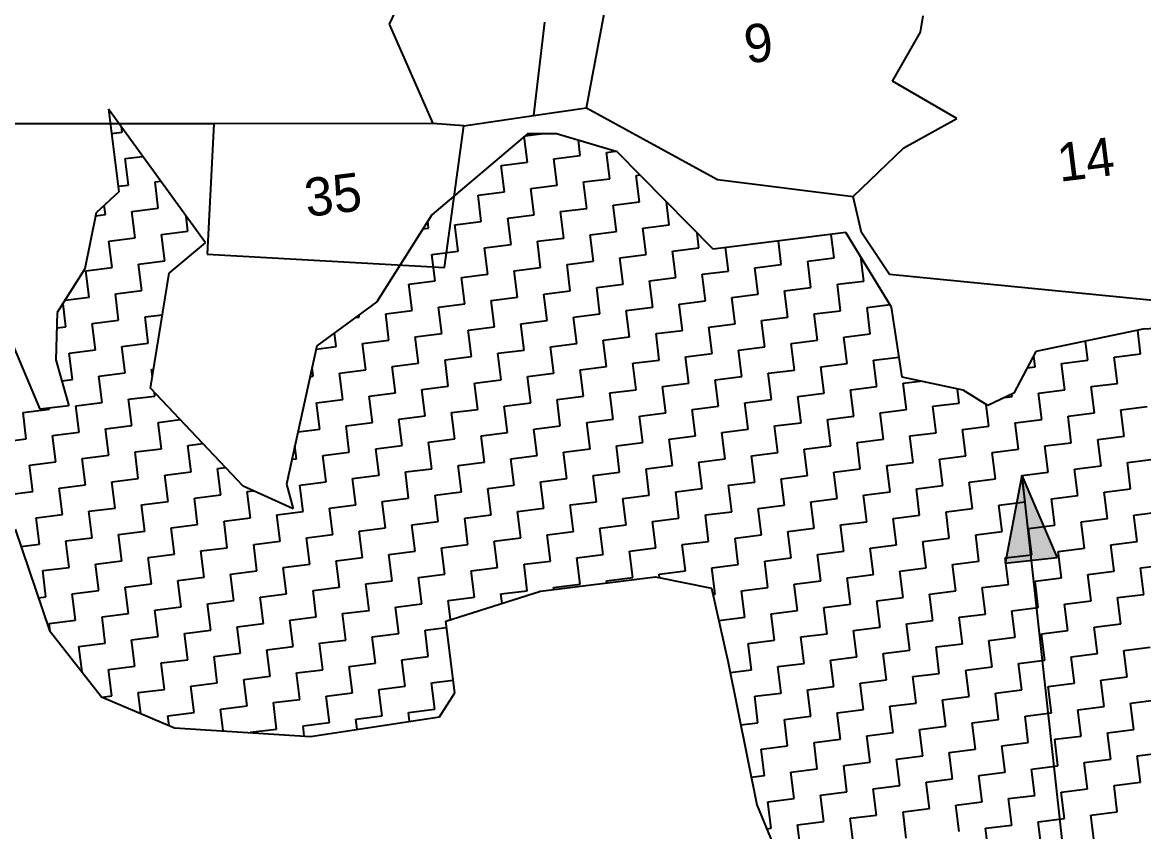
# Model space of a CAD drawing. Header units: metres. Extents: x 290108 to 292128, y 1990044 to 1991719.
# Drawn here: x 290665.5 to 290878.5, y 1990433.5 to 1990587.2 of the extents above; entities that cross this region are included whole.
import ezdxf
from ezdxf.enums import TextEntityAlignment as Align

# ---------------------------------------------------------------- set-up
doc = ezdxf.new("R2010")
doc.units = ezdxf.units.M
doc.header["$MEASUREMENT"] = 0
for name, color, linetype in [('POLY_HATCH', 12, 'Continuous'), ('POLY_PARCEL', 6, 'Continuous'), ('TEXT_PARCEL', 7, 'Continuous')]:
    doc.layers.add(name, color=color, linetype=linetype)
doc.styles.add('TEXT_MAP', font='')
doc.styles.get('TEXT_MAP').set_extended_font_data('Kruti Dev 050')

msp = doc.modelspace()

# ---------------------------------------------------------------- hatches: boundary and pattern name
h = msp.add_hatch(color=256)
h.paths.add_polyline_path([(290857.15, 1990484.93), (290862.09, 1990485.48), (290855.37, 1990501.1)])
h.paths.add_polyline_path([(290855.37, 1990501.1), (290852.2, 1990484.39), (290857.15, 1990484.93)])

# ---------------------------------------------------------------- linework, layer by layer
for points in [[(290855.37, 1990501.1), (290852.2, 1990484.39)], [(290855.37, 1990501.1), (290866.07, 1990403.68)], [(290855.37, 1990501.1), (290862.09, 1990485.48)], [(290862.09, 1990485.48), (290852.2, 1990484.39)]]:
    msp.add_lwpolyline(points)
at = {"layer": 'POLY_HATCH'}
for p, q in [((290700.26, 1990545.31), (290681.86, 1990570.71)), ((290681.86, 1990570.71), (290683.81, 1990555.03)), ((290761.42, 1990566.07), (290743.24, 1990550.65)), ((290766.96, 1990566.07), (290761.42, 1990566.07)), ((290778.47, 1990562.65), (290766.96, 1990566.07)), ((290796.7, 1990544.15), (290778.47, 1990562.65)), ((290683.81, 1990555.03), (290679.46, 1990551.03)), ((290679.46, 1990551.03), (290677.32, 1990540.38)), ((290743.24, 1990550.65), (290732.83, 1990534.13)), ((290821.95, 1990547.29), (290796.7, 1990544.15)), ((290830.63, 1990533.14), (290821.95, 1990547.29)), ((290693.35, 1990539.6), (290700.26, 1990545.31)), ((290677.32, 1990540.38), (290672.11, 1990532.11)), ((290689.84, 1990517.7), (290693.35, 1990539.6)), ((290732.83, 1990534.13), (290721.4, 1990525.78)), ((290832.6, 1990519.78), (290830.63, 1990533.14)), ((290668.86, 1990513.71), (290661.97, 1990530.16)), ((290672.11, 1990532.11), (290671.85, 1990523.08)), ((290878.37, 1990528.94), (290858.05, 1990524.68)), ((290889.6, 1990529.47), (290878.37, 1990528.94)), ((290721.4, 1990525.78), (290715.67, 1990499.45)), ((290858.05, 1990524.68), (290853.82, 1990516.77)), ((290671.85, 1990523.08), (290674.32, 1990514.39)), ((290844.2, 1990517.31), (290832.6, 1990519.78)), ((290707.4, 1990499.11), (290689.84, 1990517.7)), ((290848.9, 1990514.42), (290844.2, 1990517.31)), ((290853.82, 1990516.77), (290848.9, 1990514.42)), ((290674.32, 1990514.39), (290668.86, 1990513.71)), ((290716.94, 1990494.76), (290707.4, 1990499.11)), ((290715.67, 1990499.45), (290716.94, 1990494.76)), ((290664.07, 1990490.95), (290670.63, 1990471.69)), ((290763.92, 1990479.14), (290785.75, 1990481.86)), ((290785.75, 1990481.86), (290796.41, 1990479.72)), ((290745.92, 1990473.44), (290763.92, 1990479.14)), ((290796.41, 1990479.72), (290799.55, 1990465.57)), ((290747.62, 1990459.8), (290745.92, 1990473.44)), ((290670.63, 1990471.69), (290680.51, 1990459.07)), ((290799.55, 1990465.57), (290804.99, 1990438.55)), ((290744.72, 1990455.29), (290747.62, 1990459.8)), ((290680.51, 1990459.07), (290694.4, 1990453.18)), ((290720.24, 1990451.55), (290744.72, 1990455.29)), ((290694.4, 1990453.18), (290720.24, 1990451.55)), ((290804.99, 1990438.55), (290807.97, 1990431.31))]:
    msp.add_line(p, q, dxfattribs=at)
at = {"layer": 'POLY_HATCH', "linetype": 'Continuous'}
for p, q in [((290682.43, 1990566.1), (290684.41, 1990566.35)), ((290684.41, 1990566.35), (290684.28, 1990567.37)), ((290761.45, 1990560.66), (290760.84, 1990565.58)), ((290760.97, 1990565.69), (290763.99, 1990566.07)), ((290771.47, 1990561.91), (290771.11, 1990564.84)), ((290776.48, 1990562.53), (290778.16, 1990562.74)), ((290777.11, 1990557.52), (290776.48, 1990562.53)), ((290685.03, 1990561.34), (290688.35, 1990561.75)), ((290685.66, 1990556.32), (290685.03, 1990561.34)), ((290756.44, 1990560.04), (290761.45, 1990560.66)), ((290757.06, 1990555.03), (290756.44, 1990560.04)), ((290766.46, 1990561.29), (290771.47, 1990561.91)), ((290767.08, 1990556.28), (290766.46, 1990561.29)), ((290782.12, 1990558.15), (290782.82, 1990558.23)), ((290782.74, 1990553.14), (290782.12, 1990558.15)), ((290683.68, 1990556.08), (290685.66, 1990556.32)), ((290690.67, 1990556.95), (290691.74, 1990557.08)), ((290691.29, 1990551.94), (290690.67, 1990556.95)), ((290762.07, 1990555.65), (290767.08, 1990556.28)), ((290762.7, 1990550.64), (290762.07, 1990555.65)), ((290772.1, 1990556.9), (290777.11, 1990557.52)), ((290772.72, 1990551.89), (290772.1, 1990556.9)), ((290746.91, 1990553.77), (290747.04, 1990553.78)), ((290747.04, 1990553.78), (290747.03, 1990553.87)), ((290752.05, 1990554.41), (290757.06, 1990555.03)), ((290752.67, 1990549.39), (290752.05, 1990554.41)), ((290681.27, 1990550.69), (290681.04, 1990552.49)), ((290686.28, 1990551.31), (290691.29, 1990551.94)), ((290767.71, 1990551.27), (290772.72, 1990551.89)), ((290777.73, 1990552.51), (290782.74, 1990553.14)), ((290778.35, 1990547.5), (290777.73, 1990552.51)), ((290788.38, 1990548.75), (290787.83, 1990553.15)), ((290679.34, 1990550.45), (290681.27, 1990550.69)), ((290686.9, 1990546.3), (290686.28, 1990551.31)), ((290696.93, 1990547.55), (290696.57, 1990550.41)), ((290742.65, 1990548.15), (290742.49, 1990549.46)), ((290747.66, 1990548.77), (290752.67, 1990549.39)), ((290757.69, 1990550.02), (290762.7, 1990550.64)), ((290758.31, 1990545.01), (290757.69, 1990550.02)), ((290768.33, 1990546.25), (290767.71, 1990551.27)), ((290691.91, 1990546.92), (290696.93, 1990547.55)), ((290741.58, 1990548.01), (290742.65, 1990548.15)), ((290748.29, 1990543.76), (290747.66, 1990548.77)), ((290773.34, 1990546.88), (290778.35, 1990547.5)), ((290783.37, 1990548.12), (290788.38, 1990548.75)), ((290783.99, 1990543.11), (290783.37, 1990548.12)), ((290794.01, 1990544.36), (290793.65, 1990547.25)), ((290681.89, 1990545.68), (290686.9, 1990546.3)), ((290682.51, 1990540.67), (290681.89, 1990545.68)), ((290692.54, 1990541.91), (290691.91, 1990546.92)), ((290753.3, 1990544.38), (290758.31, 1990545.01)), ((290763.32, 1990545.63), (290768.33, 1990546.25)), ((290763.94, 1990540.62), (290763.32, 1990545.63)), ((290773.97, 1990541.87), (290773.34, 1990546.88)), ((290809.67, 1990541.22), (290809.11, 1990545.69)), ((290819.69, 1990542.47), (290819.14, 1990546.94)), ((290743.27, 1990543.14), (290748.29, 1990543.76)), ((290743.9, 1990538.13), (290743.27, 1990543.14)), ((290753.92, 1990539.37), (290753.3, 1990544.38)), ((290778.98, 1990542.49), (290783.99, 1990543.11)), ((290789, 1990543.74), (290794.01, 1990544.36)), ((290789.62, 1990538.72), (290789, 1990543.74)), ((290799.65, 1990539.97), (290799.09, 1990544.45)), ((290687.53, 1990541.29), (290692.54, 1990541.91)), ((290688.15, 1990536.28), (290687.53, 1990541.29)), ((290738.1, 1990542.49), (290738.26, 1990542.51)), ((290738.26, 1990542.51), (290738.24, 1990542.71)), ((290768.96, 1990541.24), (290773.97, 1990541.87)), ((290769.58, 1990536.23), (290768.96, 1990541.24)), ((290779.6, 1990537.48), (290778.98, 1990542.49)), ((290804.66, 1990540.59), (290809.67, 1990541.22)), ((290814.68, 1990541.84), (290819.69, 1990542.47)), ((290815.3, 1990536.83), (290814.68, 1990541.84)), ((290825.33, 1990538.08), (290824.75, 1990542.72)), ((290677.5, 1990540.04), (290682.51, 1990540.67)), ((290678.13, 1990535.03), (290677.5, 1990540.04)), ((290748.91, 1990538.75), (290753.92, 1990539.37)), ((290749.53, 1990533.74), (290748.91, 1990538.75)), ((290758.93, 1990540), (290763.94, 1990540.62)), ((290759.56, 1990534.98), (290758.93, 1990540)), ((290784.61, 1990538.1), (290789.62, 1990538.72)), ((290794.64, 1990539.35), (290799.65, 1990539.97)), ((290795.26, 1990534.34), (290794.64, 1990539.35)), ((290805.28, 1990535.58), (290804.66, 1990540.59)), ((290738.89, 1990537.5), (290743.9, 1990538.13)), ((290739.51, 1990532.49), (290738.89, 1990537.5)), ((290774.59, 1990536.85), (290779.6, 1990537.48)), ((290775.21, 1990531.84), (290774.59, 1990536.85)), ((290785.24, 1990533.09), (290784.61, 1990538.1)), ((290810.29, 1990536.21), (290815.3, 1990536.83)), ((290820.32, 1990537.45), (290825.33, 1990538.08)), ((290820.94, 1990532.44), (290820.32, 1990537.45)), ((290673.6, 1990534.47), (290678.13, 1990535.03)), ((290683.14, 1990535.66), (290688.15, 1990536.28)), ((290683.76, 1990530.64), (290683.14, 1990535.66)), ((290754.54, 1990534.36), (290759.56, 1990534.98)), ((290755.17, 1990529.35), (290754.54, 1990534.36)), ((290764.57, 1990535.61), (290769.58, 1990536.23)), ((290765.19, 1990530.6), (290764.57, 1990535.61)), ((290790.25, 1990533.71), (290795.26, 1990534.34)), ((290800.27, 1990534.96), (290805.28, 1990535.58)), ((290800.89, 1990529.95), (290800.27, 1990534.96)), ((290810.92, 1990531.2), (290810.29, 1990536.21)), ((290673.74, 1990529.4), (290673.19, 1990533.82)), ((290734.5, 1990531.87), (290739.51, 1990532.49)), ((290744.52, 1990533.11), (290749.53, 1990533.74)), ((290745.15, 1990528.1), (290744.52, 1990533.11)), ((290780.22, 1990532.47), (290785.24, 1990533.09)), ((290780.85, 1990527.45), (290780.22, 1990532.47)), ((290790.87, 1990528.7), (290790.25, 1990533.71)), ((290815.93, 1990531.82), (290820.94, 1990532.44)), ((290825.95, 1990533.07), (290830.34, 1990533.61)), ((290826.57, 1990528.05), (290825.95, 1990533.07)), ((290678.75, 1990530.02), (290683.76, 1990530.64)), ((290688.77, 1990531.27), (290692.08, 1990531.68)), ((290689.4, 1990526.26), (290688.77, 1990531.27)), ((290728.75, 1990531.15), (290729.49, 1990531.24)), ((290729.49, 1990531.24), (290729.44, 1990531.65)), ((290735.12, 1990526.86), (290734.5, 1990531.87)), ((290760.18, 1990529.97), (290765.19, 1990530.6)), ((290770.2, 1990531.22), (290775.21, 1990531.84)), ((290770.83, 1990526.21), (290770.2, 1990531.22)), ((290805.91, 1990530.57), (290810.92, 1990531.2)), ((290806.53, 1990525.56), (290805.91, 1990530.57)), ((290816.55, 1990526.81), (290815.93, 1990531.82)), ((290672.03, 1990529.18), (290673.74, 1990529.4)), ((290679.37, 1990525.01), (290678.75, 1990530.02)), ((290725.1, 1990525.61), (290724.77, 1990528.24)), ((290740.13, 1990527.48), (290745.15, 1990528.1)), ((290750.16, 1990528.73), (290755.17, 1990529.35)), ((290750.78, 1990523.71), (290750.16, 1990528.73)), ((290760.8, 1990524.96), (290760.18, 1990529.97)), ((290785.86, 1990528.08), (290790.87, 1990528.7)), ((290786.48, 1990523.07), (290785.86, 1990528.08)), ((290795.88, 1990529.33), (290800.89, 1990529.95)), ((290796.51, 1990524.31), (290795.88, 1990529.33)), ((290821.56, 1990527.43), (290826.57, 1990528.05)), ((290877.94, 1990524.27), (290877.38, 1990528.74)), ((290684.38, 1990525.63), (290689.4, 1990526.26)), ((290730.11, 1990526.23), (290735.12, 1990526.86)), ((290730.73, 1990521.22), (290730.11, 1990526.23)), ((290740.76, 1990522.47), (290740.13, 1990527.48)), ((290765.81, 1990525.58), (290770.83, 1990526.21)), ((290775.84, 1990526.83), (290780.85, 1990527.45)), ((290776.46, 1990521.82), (290775.84, 1990526.83)), ((290811.54, 1990526.18), (290816.55, 1990526.81)), ((290812.16, 1990521.17), (290811.54, 1990526.18)), ((290822.19, 1990522.42), (290821.56, 1990527.43)), ((290867.91, 1990523.02), (290867.46, 1990526.65)), ((290674.36, 1990524.39), (290679.37, 1990525.01)), ((290674.99, 1990519.37), (290674.36, 1990524.39)), ((290685.01, 1990520.62), (290684.38, 1990525.63)), ((290721.26, 1990525.13), (290725.1, 1990525.61)), ((290745.77, 1990523.09), (290750.78, 1990523.71)), ((290755.79, 1990524.34), (290760.8, 1990524.96)), ((290756.41, 1990519.33), (290755.79, 1990524.34)), ((290766.44, 1990520.57), (290765.81, 1990525.58)), ((290791.49, 1990523.69), (290796.51, 1990524.31)), ((290792.12, 1990518.68), (290791.49, 1990523.69)), ((290801.52, 1990524.94), (290806.53, 1990525.56)), ((290802.14, 1990519.93), (290801.52, 1990524.94)), ((290857.89, 1990521.77), (290857.63, 1990523.88)), ((290872.92, 1990523.64), (290877.94, 1990524.27)), ((290720.71, 1990519.97), (290720.5, 1990521.66)), ((290735.75, 1990521.84), (290740.76, 1990522.47)), ((290736.37, 1990516.83), (290735.75, 1990521.84)), ((290746.39, 1990518.08), (290745.77, 1990523.09)), ((290771.45, 1990521.2), (290776.46, 1990521.82)), ((290781.47, 1990522.44), (290786.48, 1990523.07)), ((290782.1, 1990517.43), (290781.47, 1990522.44)), ((290817.18, 1990521.8), (290822.19, 1990522.42)), ((290817.8, 1990516.78), (290817.18, 1990521.8)), ((290827.2, 1990523.04), (290832.03, 1990523.64)), ((290827.82, 1990518.03), (290827.2, 1990523.04)), ((290856.4, 1990521.59), (290857.89, 1990521.77)), ((290862.9, 1990522.4), (290867.91, 1990523.02)), ((290863.52, 1990517.38), (290862.9, 1990522.4)), ((290873.55, 1990518.63), (290872.92, 1990523.64)), ((290680, 1990520), (290685.01, 1990520.62)), ((290680.62, 1990514.99), (290680, 1990520)), ((290690.02, 1990521.24), (290690.42, 1990521.29)), ((290690.19, 1990519.87), (290690.02, 1990521.24)), ((290720.12, 1990519.9), (290720.71, 1990519.97)), ((290725.72, 1990520.6), (290730.73, 1990521.22)), ((290726.35, 1990515.59), (290725.72, 1990520.6)), ((290761.43, 1990519.95), (290766.44, 1990520.57)), ((290762.05, 1990514.94), (290761.43, 1990519.95)), ((290772.07, 1990516.19), (290771.45, 1990521.2)), ((290797.13, 1990519.3), (290802.14, 1990519.93)), ((290807.15, 1990520.55), (290812.16, 1990521.17)), ((290807.78, 1990515.54), (290807.15, 1990520.55)), ((290672.98, 1990519.12), (290674.99, 1990519.37)), ((290741.38, 1990517.46), (290746.39, 1990518.08)), ((290742, 1990512.44), (290741.38, 1990517.46)), ((290751.4, 1990518.7), (290756.41, 1990519.33)), ((290752.03, 1990513.69), (290751.4, 1990518.7)), ((290777.08, 1990516.81), (290782.1, 1990517.43)), ((290787.11, 1990518.06), (290792.12, 1990518.68)), ((290787.73, 1990513.04), (290787.11, 1990518.06)), ((290797.75, 1990514.29), (290797.13, 1990519.3)), ((290822.81, 1990517.41), (290827.82, 1990518.03)), ((290823.43, 1990512.4), (290822.81, 1990517.41)), ((290832.83, 1990518.66), (290836.02, 1990519.05)), ((290833.46, 1990513.64), (290832.83, 1990518.66)), ((290843.48, 1990514.89), (290843.15, 1990517.54)), ((290858.51, 1990516.76), (290863.52, 1990517.38)), ((290868.54, 1990518.01), (290873.55, 1990518.63)), ((290869.16, 1990513), (290868.54, 1990518.01)), ((290685.63, 1990515.61), (290690.64, 1990516.23)), ((290686.25, 1990510.6), (290685.63, 1990515.61)), ((290690.64, 1990516.23), (290690.55, 1990516.95)), ((290721.33, 1990514.96), (290726.35, 1990515.59)), ((290731.36, 1990516.21), (290736.37, 1990516.83)), ((290731.98, 1990511.2), (290731.36, 1990516.21)), ((290767.06, 1990515.56), (290772.07, 1990516.19)), ((290767.68, 1990510.55), (290767.06, 1990515.56)), ((290777.71, 1990511.8), (290777.08, 1990516.81)), ((290802.76, 1990514.91), (290807.78, 1990515.54)), ((290812.79, 1990516.16), (290817.8, 1990516.78)), ((290813.41, 1990511.15), (290812.79, 1990516.16)), ((290852.13, 1990515.97), (290853.5, 1990516.14)), ((290853.5, 1990516.14), (290853.45, 1990516.59)), ((290859.14, 1990511.75), (290858.51, 1990516.76)), ((290665.59, 1990513.12), (290670.6, 1990513.74)), ((290666.21, 1990508.1), (290665.59, 1990513.12)), ((290670.6, 1990513.74), (290670.57, 1990513.92)), ((290675.61, 1990514.36), (290680.62, 1990514.99)), ((290676.23, 1990509.35), (290675.61, 1990514.36)), ((290721.96, 1990509.95), (290721.33, 1990514.96)), ((290747.02, 1990513.07), (290752.03, 1990513.69)), ((290747.64, 1990508.06), (290747.02, 1990513.07)), ((290757.04, 1990514.31), (290762.05, 1990514.94)), ((290757.66, 1990509.3), (290757.04, 1990514.31)), ((290782.72, 1990512.42), (290787.73, 1990513.04)), ((290792.74, 1990513.67), (290797.75, 1990514.29)), ((290793.37, 1990508.66), (290792.74, 1990513.67)), ((290803.39, 1990509.9), (290802.76, 1990514.91)), ((290828.44, 1990513.02), (290833.46, 1990513.64)), ((290829.07, 1990508.01), (290828.44, 1990513.02)), ((290838.47, 1990514.27), (290843.48, 1990514.89)), ((290839.09, 1990509.26), (290838.47, 1990514.27)), ((290849.11, 1990510.5), (290848.6, 1990514.61)), ((290864.15, 1990512.37), (290869.16, 1990513)), ((290874.17, 1990513.62), (290879.18, 1990514.24)), ((290874.79, 1990508.61), (290874.17, 1990513.62)), ((290691.27, 1990511.22), (290695.47, 1990511.74)), ((290691.89, 1990506.21), (290691.27, 1990511.22)), ((290726.97, 1990510.57), (290731.98, 1990511.2)), ((290736.99, 1990511.82), (290742, 1990512.44)), ((290737.62, 1990506.81), (290736.99, 1990511.82)), ((290772.7, 1990511.17), (290777.71, 1990511.8)), ((290773.32, 1990506.16), (290772.7, 1990511.17)), ((290783.34, 1990507.41), (290782.72, 1990512.42)), ((290808.4, 1990510.53), (290813.41, 1990511.15)), ((290818.42, 1990511.77), (290823.43, 1990512.4)), ((290819.05, 1990506.76), (290818.42, 1990511.77)), ((290854.13, 1990511.13), (290859.14, 1990511.75)), ((290854.75, 1990506.11), (290854.13, 1990511.13)), ((290864.77, 1990507.36), (290864.15, 1990512.37)), ((290671.22, 1990508.73), (290676.23, 1990509.35)), ((290681.24, 1990509.97), (290686.25, 1990510.6)), ((290681.87, 1990504.96), (290681.24, 1990509.97)), ((290717.84, 1990509.44), (290721.96, 1990509.95)), ((290727.59, 1990505.56), (290726.97, 1990510.57)), ((290752.65, 1990508.68), (290757.66, 1990509.3)), ((290762.67, 1990509.93), (290767.68, 1990510.55)), ((290763.3, 1990504.92), (290762.67, 1990509.93)), ((290798.38, 1990509.28), (290803.39, 1990509.9)), ((290799, 1990504.27), (290798.38, 1990509.28)), ((290809.02, 1990505.52), (290808.4, 1990510.53)), ((290834.08, 1990508.63), (290839.09, 1990509.26)), ((290844.1, 1990509.88), (290849.11, 1990510.5)), ((290844.73, 1990504.87), (290844.1, 1990509.88)), ((290661.2, 1990507.48), (290666.21, 1990508.1)), ((290671.84, 1990503.72), (290671.22, 1990508.73)), ((290696.9, 1990506.83), (290699.77, 1990507.19)), ((290697.52, 1990501.82), (290696.9, 1990506.83)), ((290717.57, 1990504.32), (290717.26, 1990506.79)), ((290732.6, 1990506.19), (290737.62, 1990506.81)), ((290742.63, 1990507.43), (290747.64, 1990508.06)), ((290743.25, 1990502.42), (290742.63, 1990507.43)), ((290753.27, 1990503.67), (290752.65, 1990508.68)), ((290778.33, 1990506.79), (290783.34, 1990507.41)), ((290778.95, 1990501.77), (290778.33, 1990506.79)), ((290788.35, 1990508.03), (290793.37, 1990508.66)), ((290788.98, 1990503.02), (290788.35, 1990508.03)), ((290814.03, 1990506.14), (290819.05, 1990506.76)), ((290824.06, 1990507.39), (290829.07, 1990508.01)), ((290824.68, 1990502.37), (290824.06, 1990507.39)), ((290834.7, 1990503.62), (290834.08, 1990508.63)), ((290859.76, 1990506.74), (290864.77, 1990507.36)), ((290860.38, 1990501.73), (290859.76, 1990506.74)), ((290869.78, 1990507.99), (290874.79, 1990508.61)), ((290870.41, 1990502.97), (290869.78, 1990507.99)), ((290676.86, 1990504.34), (290681.87, 1990504.96)), ((290686.88, 1990505.59), (290691.89, 1990506.21)), ((290687.5, 1990500.58), (290686.88, 1990505.59)), ((290722.58, 1990504.94), (290727.59, 1990505.56)), ((290723.21, 1990499.93), (290722.58, 1990504.94)), ((290733.23, 1990501.17), (290732.6, 1990506.19)), ((290758.29, 1990504.29), (290763.3, 1990504.92)), ((290768.31, 1990505.54), (290773.32, 1990506.16)), ((290768.93, 1990500.53), (290768.31, 1990505.54)), ((290804.01, 1990504.89), (290809.02, 1990505.52)), ((290804.63, 1990499.88), (290804.01, 1990504.89)), ((290814.66, 1990501.13), (290814.03, 1990506.14)), ((290839.71, 1990504.24), (290844.73, 1990504.87)), ((290849.74, 1990505.49), (290854.75, 1990506.11)), ((290850.36, 1990500.48), (290849.74, 1990505.49)), ((290666.83, 1990503.09), (290671.84, 1990503.72)), ((290667.46, 1990498.08), (290666.83, 1990503.09)), ((290677.48, 1990499.33), (290676.86, 1990504.34)), ((290702.54, 1990502.45), (290704.07, 1990502.64)), ((290703.16, 1990497.43), (290702.54, 1990502.45)), ((290716.7, 1990504.21), (290717.57, 1990504.32)), ((290738.24, 1990501.8), (290743.25, 1990502.42)), ((290748.26, 1990503.05), (290753.27, 1990503.67)), ((290748.89, 1990498.03), (290748.26, 1990503.05)), ((290758.91, 1990499.28), (290758.29, 1990504.29)), ((290783.97, 1990502.4), (290788.98, 1990503.02)), ((290784.59, 1990497.39), (290783.97, 1990502.4)), ((290793.99, 1990503.64), (290799, 1990504.27)), ((290794.61, 1990498.63), (290793.99, 1990503.64)), ((290819.67, 1990501.75), (290824.68, 1990502.37)), ((290829.69, 1990503), (290834.7, 1990503.62)), ((290830.32, 1990497.99), (290829.69, 1990503)), ((290840.34, 1990499.23), (290839.71, 1990504.24)), ((290865.4, 1990502.35), (290870.41, 1990502.97)), ((290866.02, 1990497.34), (290865.4, 1990502.35)), ((290875.42, 1990503.6), (290880.43, 1990504.22)), ((290876.04, 1990498.59), (290875.42, 1990503.6)), ((290682.49, 1990499.95), (290687.5, 1990500.58)), ((290692.51, 1990501.2), (290697.52, 1990501.82)), ((290693.14, 1990496.19), (290692.51, 1990501.2)), ((290728.22, 1990500.55), (290733.23, 1990501.17)), ((290728.84, 1990495.54), (290728.22, 1990500.55)), ((290738.86, 1990496.79), (290738.24, 1990501.8)), ((290763.92, 1990499.9), (290768.93, 1990500.53)), ((290773.94, 1990501.15), (290778.95, 1990501.77)), ((290774.57, 1990496.14), (290773.94, 1990501.15)), ((290809.65, 1990500.5), (290814.66, 1990501.13)), ((290810.27, 1990495.49), (290809.65, 1990500.5)), ((290820.29, 1990496.74), (290819.67, 1990501.75)), ((290845.35, 1990499.86), (290850.36, 1990500.48)), ((290855.37, 1990501.1), (290860.38, 1990501.73)), ((290856, 1990496.09), (290855.37, 1990501.1)), ((290672.47, 1990498.7), (290677.48, 1990499.33)), ((290673.09, 1990493.69), (290672.47, 1990498.7)), ((290683.11, 1990494.94), (290682.49, 1990499.95)), ((290708.17, 1990498.06), (290709.38, 1990498.21)), ((290718.19, 1990499.3), (290723.21, 1990499.93)), ((290718.82, 1990494.29), (290718.19, 1990499.3)), ((290753.9, 1990498.66), (290758.91, 1990499.28)), ((290754.52, 1990493.65), (290753.9, 1990498.66)), ((290764.54, 1990494.89), (290763.92, 1990499.9)), ((290789.6, 1990498.01), (290794.61, 1990498.63)), ((290799.62, 1990499.26), (290804.63, 1990499.88)), ((290800.25, 1990494.25), (290799.62, 1990499.26)), ((290835.33, 1990498.61), (290840.34, 1990499.23)), ((290835.95, 1990493.6), (290835.33, 1990498.61)), ((290845.97, 1990494.84), (290845.35, 1990499.86)), ((290871.03, 1990497.96), (290876.04, 1990498.59)), ((290662.44, 1990497.46), (290667.46, 1990498.08)), ((290688.13, 1990495.56), (290693.14, 1990496.19)), ((290698.15, 1990496.81), (290703.16, 1990497.43)), ((290698.77, 1990491.8), (290698.15, 1990496.81)), ((290708.79, 1990493.05), (290708.17, 1990498.06)), ((290733.85, 1990496.16), (290738.86, 1990496.79)), ((290734.47, 1990491.15), (290733.85, 1990496.16)), ((290743.87, 1990497.41), (290748.89, 1990498.03)), ((290744.5, 1990492.4), (290743.87, 1990497.41)), ((290769.55, 1990495.52), (290774.57, 1990496.14)), ((290779.58, 1990496.76), (290784.59, 1990497.39)), ((290780.2, 1990491.75), (290779.58, 1990496.76)), ((290790.22, 1990493), (290789.6, 1990498.01)), ((290815.28, 1990496.12), (290820.29, 1990496.74)), ((290815.9, 1990491.1), (290815.28, 1990496.12)), ((290825.3, 1990497.36), (290830.32, 1990497.99)), ((290825.93, 1990492.35), (290825.3, 1990497.36)), ((290850.98, 1990495.47), (290856, 1990496.09)), ((290861.01, 1990496.72), (290866.02, 1990497.34)), ((290861.63, 1990491.7), (290861.01, 1990496.72)), ((290871.65, 1990492.95), (290871.03, 1990497.96)), ((290678.1, 1990494.32), (290683.11, 1990494.94)), ((290678.73, 1990489.31), (290678.1, 1990494.32)), ((290688.75, 1990490.55), (290688.13, 1990495.56)), ((290713.81, 1990493.67), (290718.82, 1990494.29)), ((290723.83, 1990494.92), (290728.84, 1990495.54)), ((290724.45, 1990489.9), (290723.83, 1990494.92)), ((290759.53, 1990494.27), (290764.54, 1990494.89)), ((290760.16, 1990489.26), (290759.53, 1990494.27)), ((290770.18, 1990490.5), (290769.55, 1990495.52)), ((290795.24, 1990493.62), (290800.25, 1990494.25)), ((290805.26, 1990494.87), (290810.27, 1990495.49)), ((290805.88, 1990489.86), (290805.26, 1990494.87)), ((290840.96, 1990494.22), (290845.97, 1990494.84)), ((290841.59, 1990489.21), (290840.96, 1990494.22)), ((290851.61, 1990490.46), (290850.98, 1990495.47)), ((290876.66, 1990493.57), (290881.68, 1990494.2)), ((290668.08, 1990493.07), (290673.09, 1990493.69)), ((290668.7, 1990488.06), (290668.08, 1990493.07)), ((290693.76, 1990491.18), (290698.77, 1990491.8)), ((290703.78, 1990492.42), (290708.79, 1990493.05)), ((290704.41, 1990487.41), (290703.78, 1990492.42)), ((290714.43, 1990488.66), (290713.81, 1990493.67)), ((290739.49, 1990491.78), (290744.5, 1990492.4)), ((290740.11, 1990486.76), (290739.49, 1990491.78)), ((290749.51, 1990493.02), (290754.52, 1990493.65)), ((290750.13, 1990488.01), (290749.51, 1990493.02)), ((290775.19, 1990491.13), (290780.2, 1990491.75)), ((290785.21, 1990492.37), (290790.22, 1990493)), ((290785.84, 1990487.36), (290785.21, 1990492.37)), ((290795.86, 1990488.61), (290795.24, 1990493.62)), ((290820.92, 1990491.73), (290825.93, 1990492.35)), ((290821.54, 1990486.72), (290820.92, 1990491.73)), ((290830.94, 1990492.97), (290835.95, 1990493.6)), ((290831.56, 1990487.96), (290830.94, 1990492.97)), ((290856.62, 1990491.08), (290861.63, 1990491.7)), ((290866.64, 1990492.33), (290871.65, 1990492.95)), ((290867.27, 1990487.32), (290866.64, 1990492.33)), ((290877.29, 1990488.56), (290876.66, 1990493.57)), ((290683.74, 1990489.93), (290688.75, 1990490.55)), ((290684.36, 1990484.92), (290683.74, 1990489.93)), ((290694.38, 1990486.16), (290693.76, 1990491.18)), ((290719.44, 1990489.28), (290724.45, 1990489.9)), ((290729.46, 1990490.53), (290734.47, 1990491.15)), ((290730.09, 1990485.52), (290729.46, 1990490.53)), ((290765.17, 1990489.88), (290770.18, 1990490.5)), ((290765.79, 1990484.87), (290765.17, 1990489.88)), ((290775.81, 1990486.12), (290775.19, 1990491.13)), ((290800.87, 1990489.23), (290805.88, 1990489.86)), ((290810.89, 1990490.48), (290815.9, 1990491.1)), ((290811.52, 1990485.47), (290810.89, 1990490.48)), ((290846.6, 1990489.83), (290851.61, 1990490.46)), ((290847.22, 1990484.82), (290846.6, 1990489.83)), ((290857.24, 1990486.07), (290856.62, 1990491.08)), ((290665.2, 1990487.62), (290668.7, 1990488.06)), ((290673.71, 1990488.68), (290678.73, 1990489.31)), ((290674.34, 1990483.67), (290673.71, 1990488.68)), ((290709.42, 1990488.03), (290714.43, 1990488.66)), ((290710.04, 1990483.02), (290709.42, 1990488.03)), ((290720.06, 1990484.27), (290719.44, 1990489.28)), ((290745.12, 1990487.39), (290750.13, 1990488.01)), ((290755.14, 1990488.63), (290760.16, 1990489.26)), ((290755.77, 1990483.62), (290755.14, 1990488.63)), ((290790.85, 1990487.99), (290795.86, 1990488.61)), ((290791.47, 1990482.98), (290790.85, 1990487.99)), ((290801.49, 1990484.22), (290800.87, 1990489.23)), ((290826.55, 1990487.34), (290831.56, 1990487.96)), ((290836.57, 1990488.59), (290841.59, 1990489.21)), ((290837.2, 1990483.58), (290836.57, 1990488.59)), ((290872.28, 1990487.94), (290877.29, 1990488.56)), ((290872.9, 1990482.93), (290872.28, 1990487.94)), ((290689.37, 1990485.54), (290694.38, 1990486.16)), ((290690, 1990480.53), (290689.37, 1990485.54)), ((290699.39, 1990486.79), (290704.41, 1990487.41)), ((290700.02, 1990481.78), (290699.39, 1990486.79)), ((290725.08, 1990484.89), (290730.09, 1990485.52)), ((290735.1, 1990486.14), (290740.11, 1990486.76)), ((290735.72, 1990481.13), (290735.1, 1990486.14)), ((290745.74, 1990482.38), (290745.12, 1990487.39)), ((290770.8, 1990485.49), (290775.81, 1990486.12)), ((290771.43, 1990480.48), (290770.8, 1990485.49)), ((290780.82, 1990486.74), (290785.84, 1990487.36)), ((290781.45, 1990481.73), (290780.82, 1990486.74)), ((290806.51, 1990484.85), (290811.52, 1990485.47)), ((290816.53, 1990486.09), (290821.54, 1990486.72)), ((290817.15, 1990481.08), (290816.53, 1990486.09)), ((290827.17, 1990482.33), (290826.55, 1990487.34)), ((290852.23, 1990485.45), (290857.24, 1990486.07)), ((290852.85, 1990480.43), (290852.23, 1990485.45)), ((290862.25, 1990486.69), (290867.27, 1990487.32)), ((290862.88, 1990481.68), (290862.25, 1990486.69)), ((290669.33, 1990483.05), (290674.34, 1990483.67)), ((290679.35, 1990484.29), (290684.36, 1990484.92)), ((290679.97, 1990479.28), (290679.35, 1990484.29)), ((290715.05, 1990483.65), (290720.06, 1990484.27)), ((290715.68, 1990478.64), (290715.05, 1990483.65)), ((290725.7, 1990479.88), (290725.08, 1990484.89)), ((290750.76, 1990483), (290755.77, 1990483.62)), ((290760.78, 1990484.25), (290765.79, 1990484.87)), ((290761.4, 1990479.23), (290760.78, 1990484.25)), ((290796.48, 1990483.6), (290801.49, 1990484.22)), ((290797.11, 1990478.59), (290796.48, 1990483.6)), ((290807.13, 1990479.83), (290806.51, 1990484.85)), ((290832.19, 1990482.95), (290837.2, 1990483.58)), ((290842.21, 1990484.2), (290847.22, 1990484.82)), ((290842.83, 1990479.19), (290842.21, 1990484.2)), ((290877.91, 1990483.55), (290882.92, 1990484.17)), ((290878.54, 1990478.54), (290877.91, 1990483.55)), ((290669.95, 1990478.04), (290669.33, 1990483.05)), ((290695.01, 1990481.15), (290700.02, 1990481.78)), ((290695.63, 1990476.14), (290695.01, 1990481.15)), ((290705.03, 1990482.4), (290710.04, 1990483.02)), ((290705.65, 1990477.39), (290705.03, 1990482.4)), ((290730.71, 1990480.51), (290735.72, 1990481.13)), ((290740.73, 1990481.75), (290745.74, 1990482.38)), ((290741.36, 1990476.74), (290740.73, 1990481.75)), ((290751.38, 1990477.99), (290750.76, 1990483)), ((290776.44, 1990481.11), (290781.45, 1990481.73)), ((290776.49, 1990480.71), (290776.44, 1990481.11)), ((290786.46, 1990482.35), (290791.47, 1990482.98)), ((290786.54, 1990481.7), (290786.46, 1990482.35)), ((290812.14, 1990480.46), (290817.15, 1990481.08)), ((290822.16, 1990481.7), (290827.17, 1990482.33)), ((290822.79, 1990476.69), (290822.16, 1990481.7)), ((290832.81, 1990477.94), (290832.19, 1990482.95)), ((290857.87, 1990481.06), (290862.88, 1990481.68)), ((290858.49, 1990476.05), (290857.87, 1990481.06)), ((290867.89, 1990482.3), (290872.9, 1990482.93)), ((290868.51, 1990477.29), (290867.89, 1990482.3)), ((290674.96, 1990478.66), (290679.97, 1990479.28)), ((290684.98, 1990479.91), (290690, 1990480.53)), ((290685.61, 1990474.89), (290684.98, 1990479.91)), ((290720.69, 1990479.26), (290725.7, 1990479.88)), ((290721.31, 1990474.25), (290720.69, 1990479.26)), ((290731.33, 1990475.49), (290730.71, 1990480.51)), ((290756.39, 1990478.61), (290761.4, 1990479.23)), ((290766.41, 1990479.86), (290771.43, 1990480.48)), ((290766.46, 1990479.46), (290766.41, 1990479.86)), ((290802.12, 1990479.21), (290807.13, 1990479.83)), ((290802.74, 1990474.2), (290802.12, 1990479.21)), ((290812.76, 1990475.45), (290812.14, 1990480.46)), ((290837.82, 1990478.56), (290842.83, 1990479.19)), ((290847.84, 1990479.81), (290852.85, 1990480.43)), ((290848.47, 1990474.8), (290847.84, 1990479.81)), ((290668.53, 1990477.86), (290669.95, 1990478.04)), ((290675.58, 1990473.65), (290674.96, 1990478.66)), ((290700.64, 1990476.76), (290705.65, 1990477.39)), ((290710.66, 1990478.01), (290715.68, 1990478.64)), ((290711.29, 1990473), (290710.66, 1990478.01)), ((290746.37, 1990477.36), (290751.38, 1990477.99)), ((290746.82, 1990473.73), (290746.37, 1990477.36)), ((290756.61, 1990476.83), (290756.39, 1990478.61)), ((290796.67, 1990478.53), (290797.11, 1990478.59)), ((290827.8, 1990477.32), (290832.81, 1990477.94)), ((290828.42, 1990472.31), (290827.8, 1990477.32)), ((290838.44, 1990473.55), (290837.82, 1990478.56)), ((290863.5, 1990476.67), (290868.51, 1990477.29)), ((290873.52, 1990477.92), (290878.54, 1990478.54)), ((290874.15, 1990472.91), (290873.52, 1990477.92)), ((290680.6, 1990474.27), (290685.61, 1990474.89)), ((290690.62, 1990475.52), (290695.63, 1990476.14)), ((290691.24, 1990470.51), (290690.62, 1990475.52)), ((290701.27, 1990471.75), (290700.64, 1990476.76)), ((290726.32, 1990474.87), (290731.33, 1990475.49)), ((290726.95, 1990469.86), (290726.32, 1990474.87)), ((290736.35, 1990476.12), (290741.36, 1990476.74)), ((290736.97, 1990471.11), (290736.35, 1990476.12)), ((290807.75, 1990474.82), (290812.76, 1990475.45)), ((290808.38, 1990469.81), (290807.75, 1990474.82)), ((290817.77, 1990476.07), (290822.79, 1990476.69)), ((290818.4, 1990471.06), (290817.77, 1990476.07)), ((290843.46, 1990474.18), (290848.47, 1990474.8)), ((290853.48, 1990475.42), (290858.49, 1990476.05)), ((290854.1, 1990470.41), (290853.48, 1990475.42)), ((290864.12, 1990471.66), (290863.5, 1990476.67)), ((290670.57, 1990473.02), (290675.58, 1990473.65)), ((290670.76, 1990471.52), (290670.57, 1990473.02)), ((290681.22, 1990469.26), (290680.6, 1990474.27)), ((290706.28, 1990472.38), (290711.29, 1990473)), ((290716.3, 1990473.62), (290721.31, 1990474.25)), ((290716.92, 1990468.61), (290716.3, 1990473.62)), ((290797.77, 1990473.58), (290802.74, 1990474.2)), ((290833.43, 1990472.93), (290838.44, 1990473.55)), ((290834.06, 1990467.92), (290833.43, 1990472.93)), ((290844.08, 1990469.16), (290843.46, 1990474.18)), ((290869.14, 1990472.28), (290874.15, 1990472.91)), ((290686.23, 1990469.88), (290691.24, 1990470.51)), ((290696.25, 1990471.13), (290701.27, 1990471.75)), ((290696.88, 1990466.12), (290696.25, 1990471.13)), ((290706.9, 1990467.37), (290706.28, 1990472.38)), ((290731.96, 1990470.48), (290736.97, 1990471.11)), ((290732.58, 1990465.47), (290731.96, 1990470.48)), ((290741.98, 1990471.73), (290746.07, 1990472.24)), ((290742.6, 1990466.72), (290741.98, 1990471.73)), ((290813.39, 1990470.44), (290818.4, 1990471.06)), ((290814.01, 1990465.42), (290813.39, 1990470.44)), ((290823.41, 1990471.68), (290828.42, 1990472.31)), ((290824.03, 1990466.67), (290823.41, 1990471.68)), ((290849.09, 1990469.79), (290854.1, 1990470.41)), ((290859.11, 1990471.03), (290864.12, 1990471.66)), ((290859.74, 1990466.02), (290859.11, 1990471.03)), ((290869.76, 1990467.27), (290869.14, 1990472.28)), ((290676.21, 1990468.64), (290681.22, 1990469.26)), ((290676.81, 1990463.79), (290676.21, 1990468.64)), ((290686.85, 1990464.87), (290686.23, 1990469.88)), ((290711.91, 1990467.99), (290716.92, 1990468.61)), ((290721.93, 1990469.24), (290726.95, 1990469.86)), ((290722.56, 1990464.22), (290721.93, 1990469.24)), ((290803.36, 1990469.19), (290808.38, 1990469.81)), ((290803.99, 1990464.18), (290803.36, 1990469.19)), ((290839.07, 1990468.54), (290844.08, 1990469.16)), ((290839.69, 1990463.53), (290839.07, 1990468.54)), ((290849.71, 1990464.78), (290849.09, 1990469.79)), ((290874.77, 1990467.89), (290879.78, 1990468.52)), ((290701.89, 1990466.74), (290706.9, 1990467.37)), ((290702.51, 1990461.73), (290701.89, 1990466.74)), ((290712.54, 1990462.98), (290711.91, 1990467.99)), ((290737.59, 1990466.09), (290742.6, 1990466.72)), ((290819.02, 1990466.05), (290824.03, 1990466.67)), ((290829.04, 1990467.29), (290834.06, 1990467.92)), ((290829.67, 1990462.28), (290829.04, 1990467.29)), ((290864.75, 1990466.65), (290869.76, 1990467.27)), ((290865.37, 1990461.64), (290864.75, 1990466.65)), ((290875.39, 1990462.88), (290874.77, 1990467.89)), ((290681.84, 1990464.25), (290686.85, 1990464.87)), ((290682.47, 1990459.24), (290681.84, 1990464.25)), ((290691.87, 1990465.5), (290696.88, 1990466.12)), ((290692.49, 1990460.48), (290691.87, 1990465.5)), ((290717.55, 1990463.6), (290722.56, 1990464.22)), ((290727.57, 1990464.85), (290732.58, 1990465.47)), ((290728.19, 1990459.84), (290727.57, 1990464.85)), ((290738.22, 1990461.08), (290737.59, 1990466.09)), ((290799.93, 1990463.67), (290803.99, 1990464.18)), ((290809, 1990464.8), (290814.01, 1990465.42)), ((290809.62, 1990459.79), (290809, 1990464.8)), ((290819.65, 1990461.04), (290819.02, 1990466.05)), ((290844.7, 1990464.15), (290849.71, 1990464.78)), ((290845.33, 1990459.14), (290844.7, 1990464.15)), ((290854.73, 1990465.4), (290859.74, 1990466.02)), ((290855.35, 1990460.39), (290854.73, 1990465.4)), ((290707.52, 1990462.35), (290712.54, 1990462.98)), ((290708.15, 1990457.34), (290707.52, 1990462.35)), ((290718.17, 1990458.59), (290717.55, 1990463.6)), ((290743.23, 1990461.71), (290747.32, 1990462.22)), ((290824.66, 1990461.66), (290829.67, 1990462.28)), ((290834.68, 1990462.91), (290839.69, 1990463.53)), ((290835.3, 1990457.89), (290834.68, 1990462.91)), ((290870.38, 1990462.26), (290875.39, 1990462.88)), ((290871.01, 1990457.25), (290870.38, 1990462.26)), ((290687.48, 1990459.86), (290692.49, 1990460.48)), ((290687.97, 1990455.91), (290687.48, 1990459.86)), ((290697.5, 1990461.11), (290702.51, 1990461.73)), ((290698.12, 1990456.1), (290697.5, 1990461.11)), ((290723.18, 1990459.21), (290728.19, 1990459.84)), ((290733.2, 1990460.46), (290738.22, 1990461.08)), ((290733.83, 1990455.45), (290733.2, 1990460.46)), ((290743.85, 1990456.7), (290743.23, 1990461.71)), ((290804.61, 1990459.17), (290809.62, 1990459.79)), ((290814.63, 1990460.41), (290819.65, 1990461.04)), ((290815.26, 1990455.4), (290814.63, 1990460.41)), ((290825.28, 1990456.65), (290824.66, 1990461.66)), ((290850.34, 1990459.77), (290855.35, 1990460.39)), ((290850.96, 1990454.75), (290850.34, 1990459.77)), ((290860.36, 1990461.01), (290865.37, 1990461.64)), ((290860.98, 1990456), (290860.36, 1990461.01)), ((290680.65, 1990459.01), (290682.47, 1990459.24)), ((290713.16, 1990457.97), (290718.17, 1990458.59)), ((290713.78, 1990452.95), (290713.16, 1990457.97)), ((290723.8, 1990454.2), (290723.18, 1990459.21)), ((290805.23, 1990454.15), (290804.61, 1990459.17)), ((290830.29, 1990457.27), (290835.3, 1990457.89)), ((290840.31, 1990458.52), (290845.33, 1990459.14)), ((290840.94, 1990453.51), (290840.31, 1990458.52)), ((290876.02, 1990457.87), (290881.03, 1990458.49)), ((290876.64, 1990452.86), (290876.02, 1990457.87)), ((290693.11, 1990455.47), (290698.12, 1990456.1)), ((290703.14, 1990456.72), (290708.15, 1990457.34)), ((290703.65, 1990452.6), (290703.14, 1990456.72)), ((290738.84, 1990456.07), (290743.85, 1990456.7)), ((290739.04, 1990454.42), (290738.84, 1990456.07)), ((290820.27, 1990456.02), (290825.28, 1990456.65)), ((290820.89, 1990451.01), (290820.27, 1990456.02)), ((290830.91, 1990452.26), (290830.29, 1990457.27)), ((290855.97, 1990455.38), (290860.98, 1990456)), ((290865.99, 1990456.62), (290871.01, 1990457.25)), ((290866.62, 1990451.61), (290865.99, 1990456.62)), ((290693.34, 1990453.63), (290693.11, 1990455.47)), ((290718.79, 1990453.58), (290723.8, 1990454.2)), ((290719.04, 1990451.63), (290718.79, 1990453.58)), ((290728.82, 1990454.83), (290733.83, 1990455.45)), ((290729.06, 1990452.9), (290728.82, 1990454.83)), ((290801.93, 1990453.74), (290805.23, 1990454.15)), ((290810.25, 1990454.78), (290815.26, 1990455.4)), ((290810.87, 1990449.77), (290810.25, 1990454.78)), ((290835.93, 1990452.88), (290840.94, 1990453.51)), ((290845.95, 1990454.13), (290850.96, 1990454.75)), ((290846.57, 1990449.12), (290845.95, 1990454.13)), ((290856.6, 1990450.37), (290855.97, 1990455.38)), ((290708.77, 1990452.33), (290713.78, 1990452.95)), ((290708.78, 1990452.28), (290708.77, 1990452.33)), ((290825.9, 1990451.64), (290830.91, 1990452.26)), ((290826.53, 1990446.62), (290825.9, 1990451.64)), ((290836.55, 1990447.87), (290835.93, 1990452.88)), ((290861.61, 1990450.99), (290866.62, 1990451.61)), ((290871.63, 1990452.24), (290876.64, 1990452.86)), ((290872.25, 1990447.22), (290871.63, 1990452.24)), ((290805.86, 1990449.14), (290810.87, 1990449.77)), ((290806.48, 1990444.13), (290805.86, 1990449.14)), ((290815.88, 1990450.39), (290820.89, 1990451.01)), ((290816.5, 1990445.38), (290815.88, 1990450.39)), ((290841.56, 1990448.5), (290846.57, 1990449.12)), ((290851.58, 1990449.74), (290856.6, 1990450.37)), ((290852.21, 1990444.73), (290851.58, 1990449.74)), ((290862.23, 1990445.98), (290861.61, 1990450.99)), ((290831.54, 1990447.25), (290836.55, 1990447.87)), ((290832.16, 1990442.24), (290831.54, 1990447.25)), ((290842.18, 1990443.48), (290841.56, 1990448.5)), ((290867.24, 1990446.6), (290872.25, 1990447.22)), ((290877.26, 1990447.85), (290882.28, 1990448.47)), ((290877.89, 1990442.84), (290877.26, 1990447.85)), ((290811.49, 1990444.75), (290816.5, 1990445.38)), ((290821.52, 1990446), (290826.53, 1990446.62)), ((290822.14, 1990440.99), (290821.52, 1990446)), ((290857.22, 1990445.35), (290862.23, 1990445.98)), ((290857.84, 1990440.34), (290857.22, 1990445.35)), ((290867.87, 1990441.59), (290867.24, 1990446.6)), ((290803.93, 1990443.81), (290806.48, 1990444.13)), ((290812.12, 1990439.74), (290811.49, 1990444.75)), ((290837.17, 1990442.86), (290842.18, 1990443.48)), ((290837.8, 1990437.85), (290837.17, 1990442.86)), ((290847.2, 1990444.11), (290852.21, 1990444.73)), ((290847.82, 1990439.1), (290847.2, 1990444.11)), ((290872.88, 1990442.21), (290877.89, 1990442.84)), ((290817.13, 1990440.37), (290822.14, 1990440.99)), ((290827.15, 1990441.61), (290832.16, 1990442.24)), ((290827.77, 1990436.6), (290827.15, 1990441.61)), ((290862.85, 1990440.97), (290867.87, 1990441.59)), ((290863.48, 1990435.95), (290862.85, 1990440.97)), ((290873.5, 1990437.2), (290872.88, 1990442.21)), ((290807.1, 1990439.12), (290812.12, 1990439.74)), ((290807.73, 1990434.11), (290807.1, 1990439.12)), ((290817.75, 1990435.36), (290817.13, 1990440.37)), ((290842.81, 1990438.47), (290847.82, 1990439.1)), ((290843.43, 1990433.46), (290842.81, 1990438.47)), ((290852.83, 1990439.72), (290857.84, 1990440.34)), ((290853.45, 1990434.71), (290852.83, 1990439.72)), ((290822.76, 1990435.98), (290827.77, 1990436.6)), ((290832.79, 1990437.23), (290837.8, 1990437.85)), ((290833.41, 1990432.21), (290832.79, 1990437.23)), ((290868.49, 1990436.58), (290873.5, 1990437.2)), ((290869.11, 1990431.57), (290868.49, 1990436.58)), ((290812.74, 1990434.73), (290817.75, 1990435.36)), ((290813.36, 1990429.72), (290812.74, 1990434.73)), ((290823.39, 1990430.97), (290822.76, 1990435.98)), ((290848.44, 1990434.08), (290853.45, 1990434.71)), ((290858.47, 1990435.33), (290863.48, 1990435.95)), ((290859.09, 1990430.32), (290858.47, 1990435.33)), ((290806.86, 1990434), (290807.73, 1990434.11)), ((290849.07, 1990429.07), (290848.44, 1990434.08))]:
    msp.add_line(p, q, dxfattribs=at)
at = {"layer": 'POLY_PARCEL'}
for p, q in [((290750.55, 1990619.54), (290735.19, 1990586.89)), ((290772.64, 1990570.99), (290778.17, 1990600.25)), ((290836.13, 1990585.36), (290836.6, 1990588.47)), ((290735.19, 1990586.89), (290743.48, 1990567.98)), ((290764.68, 1990587.25), (290762.57, 1990569.5)), ((290830.81, 1990576.07), (290836.13, 1990585.36)), ((290843.02, 1990568.96), (290830.81, 1990576.07)), ((290762.57, 1990569.5), (290772.64, 1990570.99)), ((290772.64, 1990570.99), (290797.53, 1990557.37)), ((290749.33, 1990567.55), (290762.57, 1990569.5)), ((290832.92, 1990563.39), (290843.02, 1990568.96)), ((290701.85, 1990567.97), (290660.94, 1990567.95)), ((290701.85, 1990567.97), (290700.58, 1990543.15)), ((290743.48, 1990567.98), (290701.85, 1990567.97)), ((290749.33, 1990567.55), (290743.48, 1990567.98)), ((290745.66, 1990540.67), (290749.33, 1990567.55)), ((290823.29, 1990554.11), (290832.92, 1990563.39)), ((290797.53, 1990557.37), (290823.29, 1990554.11)), ((290824.89, 1990547.29), (290823.29, 1990554.11)), ((290830.2, 1990539.32), (290824.89, 1990547.29)), ((290700.58, 1990543.15), (290745.66, 1990540.67)), ((290931.78, 1990529.31), (290830.2, 1990539.32))]:
    msp.add_line(p, q, dxfattribs=at)

# ---------------------------------------------------------------- texts
at = {"layer": 'TEXT_PARCEL', "style": 'TEXT_MAP'}
for s, height, p in [('9', 7.27, (290805.32, 1990583.34)), ('14', 7.272, (290867.48, 1990561.2)), ('35', 7.272, (290724.48, 1990554.51))]:
    msp.add_text(s, height=height, rotation=7.0915, dxfattribs=at).set_placement(p, align=Align.MIDDLE)

doc.saveas('drawing.dxf')
